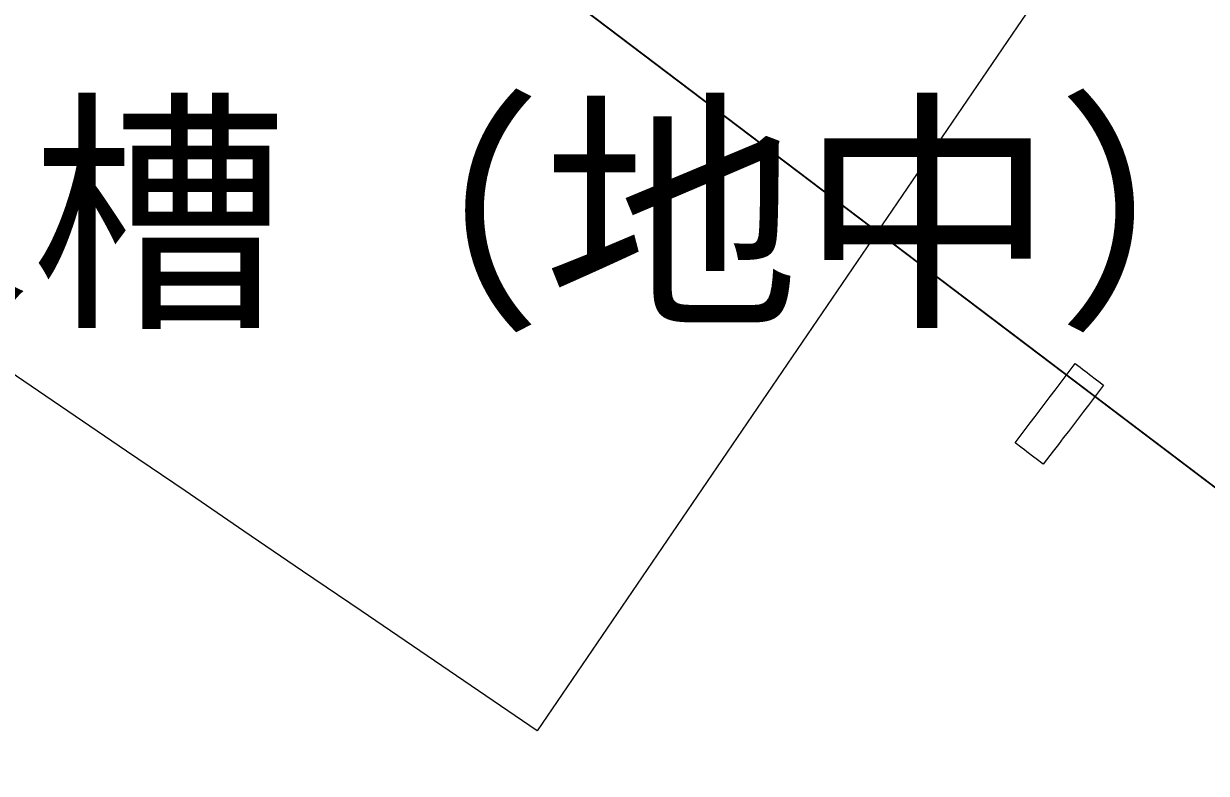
# Model space of a CAD drawing. Header units: millimetres. Extents: x -146962 to 322503, y -183624 to 284367.
# Drawn here: x 74853 to 76518, y 59191 to 60247 of the extents above; entities that cross this region are included whole.
import ezdxf

# ---------------------------------------------------------------- set-up
doc = ezdxf.new("R2010")
doc.units = ezdxf.units.MM
doc.layers.add('30_敷地・外構', color=8, linetype='Continuous', lineweight=9)
doc.layers.add('60_部屋名・面積', color=7, linetype='Continuous', lineweight=13)
doc.styles.add('JP', font='NotoSansCJKjp-Regular.otf')

msp = doc.modelspace()

# ---------------------------------------------------------------- linework, layer by layer
at = {"layer": '30_敷地・外構'}
for points in [[(76583.5, 59553), (76239.7, 59813.3), (75895.9, 60073.7), (75552.2, 60334), (74864.6, 60854.7), (74520.8, 61115.1), (74177, 61375.4), (73833.2, 61635.8), (73912.2, 61740.4), (73991.2, 61844.9), (74070.2, 61949.5), (74149.2, 62054.1), (74228.2, 62158.7), (74307.2, 62263.3), (74465.2, 62472.4), (74545.5, 62576), (74625.7, 62679.7), (74706, 62783.3), (74786.3, 62886.9), (74866.6, 62990.5), (74946.8, 63094.1), (75027.1, 63197.7)], [(81479.3, 55845.4), (73790.3, 61668.3)], [(81439.5, 55875.6), (75623.1, 60280.3), (73790.4, 61668.2)], [(76589.6, 60737.7), (76364.3, 60407.2), (76251.7, 60241.9), (76139, 60076.6), (75913.7, 59746.1), (75801.1, 59580.9), (75688.4, 59415.6), (75575.8, 59250.3), (75493.2, 59306.7), (75410.5, 59363), (75327.9, 59419.3), (75245.3, 59475.6), (75162.7, 59531.9), (75080, 59588.3), (74997.4, 59644.6), (74914.8, 59700.9), (74832.1, 59757.2)], [(76291, 59712), (76298, 59721.3), (76305.1, 59730.5), (76312.2, 59739.8), (76319.2, 59749.1), (76326.3, 59758.4), (76333.4, 59767.7), (76336.7, 59765.1), (76340, 59762.6), (76343.3, 59760.1), (76346.6, 59757.5), (76349.9, 59755), (76353.2, 59752.5), (76363.1, 59744.9), (76366.5, 59742.4), (76373.1, 59737.3), (76358.9, 59718.7), (76351.9, 59709.4), (76344.8, 59700.2), (76330.7, 59681.6), (76323.6, 59672.3), (76316.5, 59663), (76309.5, 59653.7), (76302.4, 59644.5), (76288.3, 59625.9), (76278.4, 59633.5), (76275, 59636), (76265.1, 59643.6), (76261.8, 59646.1), (76258.5, 59648.7), (76248.6, 59656.3), (76255.6, 59665.6), (76262.7, 59674.8), (76269.8, 59684.1), (76276.8, 59693.4), (76291, 59712)]]:
    msp.add_lwpolyline(points, dxfattribs=at)

# ---------------------------------------------------------------- texts
at = {"layer": '60_部屋名・面積', "insert": (76667, 59961.4), "char_height": 264.6, "attachment_point": 5, "style": 'JP'}
msp.add_mtext('雨水槽（地中）・手押しポンプ', dxfattribs=at)

doc.saveas('drawing.dxf')
